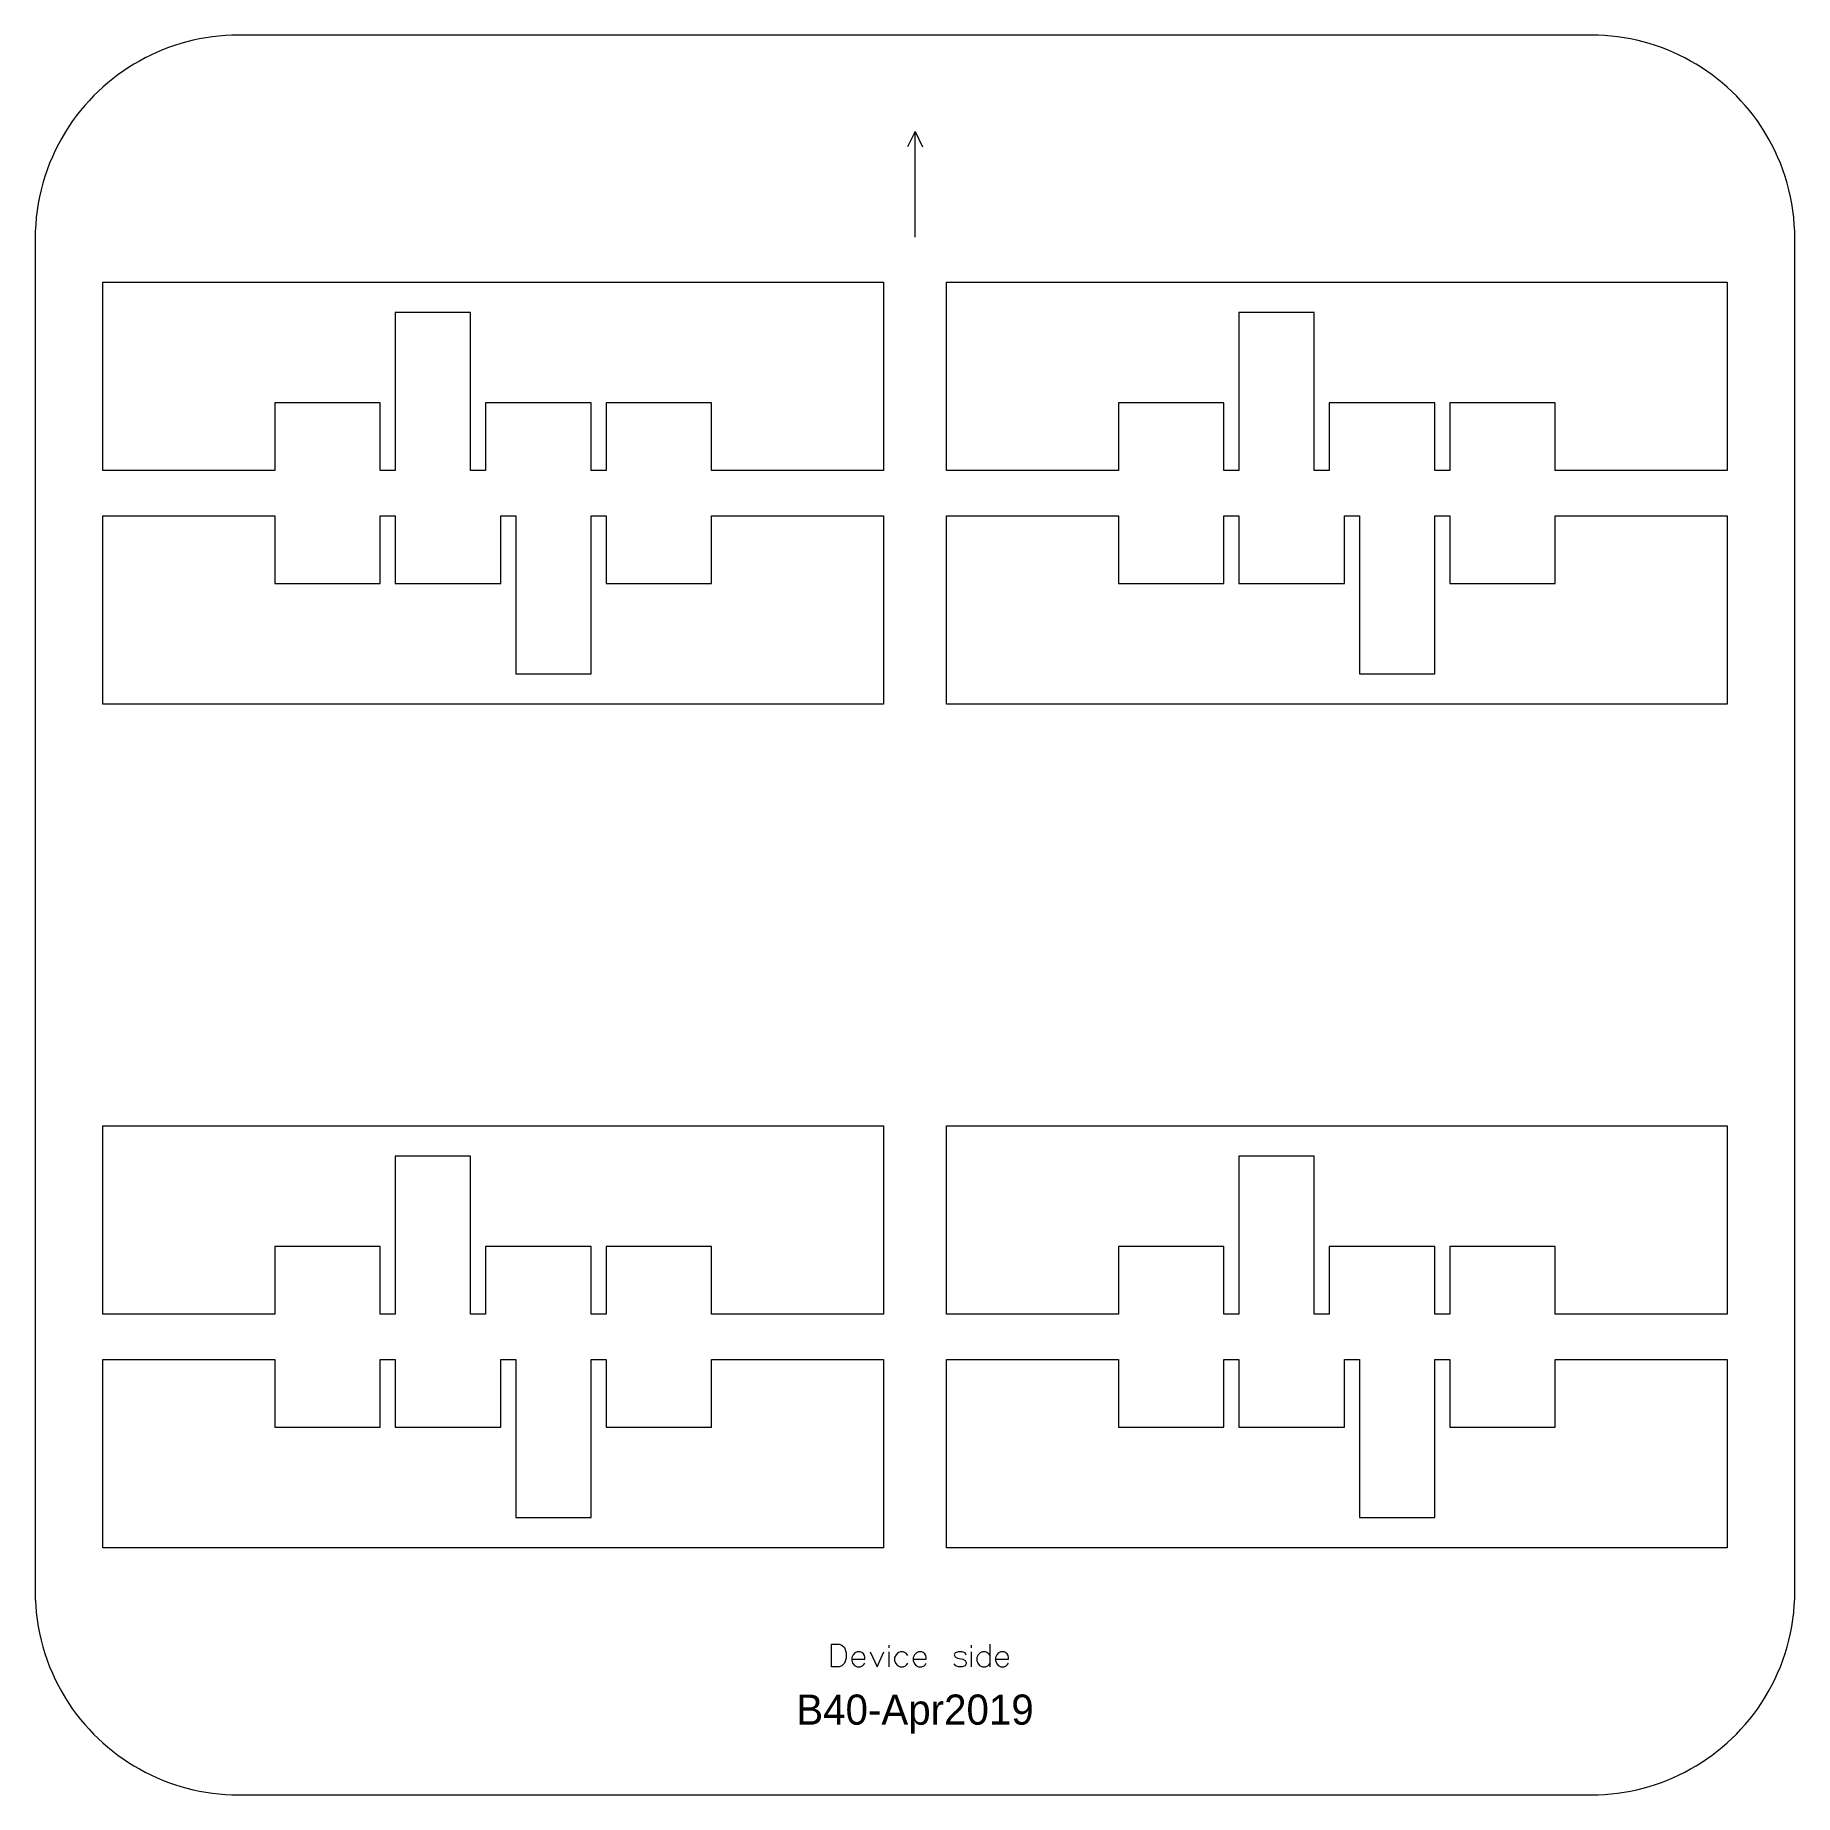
# Model space of a CAD drawing. Extents: x -29.2 to 29.2, y -29.2 to 29.2.
import ezdxf
from ezdxf.enums import TextEntityAlignment as Align

# ---------------------------------------------------------------- set-up
doc = ezdxf.new("R2010")
doc.units = 0
doc.header["$MEASUREMENT"] = 0
doc.layers.add('cut', color=255, linetype='Continuous', lineweight=0)
doc.layers.add('engrave', color=5, linetype='Continuous', lineweight=5)

msp = doc.modelspace()

# ---------------------------------------------------------------- linework, layer by layer
at = {"layer": 'cut', "linetype": 'Continuous'}
msp.add_lwpolyline([(-29.2, -22.45, 0.13885), (-28.198, -25.989, 0.260388), (-22.45, -29.2), (22.45, -29.2, 0.260388), (28.198, -25.989, 0.13885), (29.2, -22.45), (29.2, 22.45, 0.13885), (28.198, 25.989, 0.260388), (22.45, 29.2), (-22.45, 29.2, 0.260388), (-28.198, 25.989, 0.13885), (-29.2, 22.45)], format="xyb", close=True, dxfattribs=at)
for points in [[(-1.05, 14.75), (-6.75, 14.75), (-6.75, 17), (-10.25, 17), (-10.25, 14.75), (-10.75, 14.75), (-10.75, 17), (-14.25, 17), (-14.25, 14.75), (-14.75, 14.75), (-14.75, 20), (-17.25, 20), (-17.25, 14.75), (-17.75, 14.75), (-17.75, 17), (-21.25, 17), (-21.25, 14.75), (-26.95, 14.75), (-26.95, 21), (-1.05, 21)], [(26.95, 14.75), (21.25, 14.75), (21.25, 17), (17.75, 17), (17.75, 14.75), (17.25, 14.75), (17.25, 17), (13.75, 17), (13.75, 14.75), (13.25, 14.75), (13.25, 20), (10.75, 20), (10.75, 14.75), (10.25, 14.75), (10.25, 17), (6.75, 17), (6.75, 14.75), (1.05, 14.75), (1.05, 21), (26.95, 21)], [(-1.05, -13.25), (-6.75, -13.25), (-6.75, -11), (-10.25, -11), (-10.25, -13.25), (-10.75, -13.25), (-10.75, -11), (-14.25, -11), (-14.25, -13.25), (-14.75, -13.25), (-14.75, -8), (-17.25, -8), (-17.25, -13.25), (-17.75, -13.25), (-17.75, -11), (-21.25, -11), (-21.25, -13.25), (-26.95, -13.25), (-26.95, -7), (-1.05, -7)], [(26.95, -13.25), (21.25, -13.25), (21.25, -11), (17.75, -11), (17.75, -13.25), (17.25, -13.25), (17.25, -11), (13.75, -11), (13.75, -13.25), (13.25, -13.25), (13.25, -8), (10.75, -8), (10.75, -13.25), (10.25, -13.25), (10.25, -11), (6.75, -11), (6.75, -13.25), (1.05, -13.25), (1.05, -7), (26.95, -7)]]:
    msp.add_lwpolyline(points, close=True, dxfattribs=at)
for points in [[(-17.25, 13), (-17.25, 11), (-13.75, 11), (-13.75, 13.25), (-13.25, 13.25), (-13.25, 8), (-10.75, 8), (-10.75, 13.25), (-10.25, 13.25), (-10.25, 11), (-6.75, 11), (-6.75, 13.25), (-1.05, 13.25), (-1.05, 7), (-26.95, 7), (-26.95, 13.25), (-21.25, 13.25), (-21.25, 11), (-17.75, 11), (-17.75, 13.25), (-17.25, 13.25), (-17.25, 11), (-13.75, 11), (-13.75, 13)], [(10.75, 13), (10.75, 11), (14.25, 11), (14.25, 13.25), (14.75, 13.25), (14.75, 8), (17.25, 8), (17.25, 13.25), (17.75, 13.25), (17.75, 11), (21.25, 11), (21.25, 13.25), (26.95, 13.25), (26.95, 7), (1.05, 7), (1.05, 13.25), (6.75, 13.25), (6.75, 11), (10.25, 11), (10.25, 13.25), (10.75, 13.25), (10.75, 11), (14.25, 11), (14.25, 13)], [(-17.25, -15), (-17.25, -17), (-13.75, -17), (-13.75, -14.75), (-13.25, -14.75), (-13.25, -20), (-10.75, -20), (-10.75, -14.75), (-10.25, -14.75), (-10.25, -17), (-6.75, -17), (-6.75, -14.75), (-1.05, -14.75), (-1.05, -21), (-26.95, -21), (-26.95, -14.75), (-21.25, -14.75), (-21.25, -17), (-17.75, -17), (-17.75, -14.75), (-17.25, -14.75), (-17.25, -17), (-13.75, -17), (-13.75, -15)], [(10.75, -15), (10.75, -17), (14.25, -17), (14.25, -14.75), (14.75, -14.75), (14.75, -20), (17.25, -20), (17.25, -14.75), (17.75, -14.75), (17.75, -17), (21.25, -17), (21.25, -14.75), (26.95, -14.75), (26.95, -21), (1.05, -21), (1.05, -14.75), (6.75, -14.75), (6.75, -17), (10.25, -17), (10.25, -14.75), (10.75, -14.75), (10.75, -17), (14.25, -17), (14.25, -15)]]:
    msp.add_lwpolyline(points, dxfattribs=at)
at = {"layer": 'engrave', "linetype": 'Continuous', "lineweight": 5}
for p, q in [((0, 26), (-0.25, 25.5)), ((0, 22.5), (0, 26)), ((0, 26), (0.25, 25.5)), ((-0.855, -24.324), (-0.855, -24.234)), ((-0.855, -24.954), (-0.855, -24.459)), ((1.875, -24.324), (1.875, -24.234)), ((1.875, -24.954), (1.875, -24.459)), ((2.49, -24.954), (2.49, -24.204))]:
    msp.add_line(p, q, dxfattribs=at)
msp.add_lwpolyline([(-2.775, -24.204), (-2.52, -24.204), (-2.43, -24.234), (-2.34, -24.309), (-2.28, -24.489), (-2.28, -24.669), (-2.34, -24.834), (-2.43, -24.924), (-2.52, -24.954), (-2.775, -24.954)], close=True, dxfattribs=at)
for points in [[(-1.71, -24.519), (-1.77, -24.474), (-1.815, -24.459), (-1.92, -24.459), (-1.995, -24.489), (-2.055, -24.549), (-2.1, -24.639), (-2.1, -24.744), (-2.07, -24.834), (-2.01, -24.909), (-1.92, -24.954), (-1.815, -24.954), (-1.74, -24.924), (-1.695, -24.879), (-1.665, -24.834)], [(-2.1, -24.699), (-1.665, -24.699), (-1.665, -24.639), (-1.68, -24.579), (-1.71, -24.519)], [(-1.485, -24.459), (-1.26, -24.954), (-1.035, -24.459)], [(-0.24, -24.579), (-0.285, -24.519), (-0.345, -24.474), (-0.39, -24.459), (-0.495, -24.459), (-0.57, -24.489), (-0.63, -24.549), (-0.675, -24.639), (-0.675, -24.744), (-0.645, -24.834), (-0.585, -24.909), (-0.495, -24.954), (-0.39, -24.954), (-0.315, -24.924), (-0.27, -24.879), (-0.24, -24.834)], [(0.33, -24.519), (0.27, -24.474), (0.225, -24.459), (0.12, -24.459), (0.045, -24.489), (-0.015, -24.549), (-0.06, -24.639), (-0.06, -24.744), (-0.03, -24.834), (0.03, -24.909), (0.12, -24.954), (0.225, -24.954), (0.3, -24.924), (0.345, -24.879), (0.375, -24.834)], [(-0.06, -24.699), (0.375, -24.699), (0.375, -24.639), (0.36, -24.579), (0.33, -24.519)], [(1.695, -24.564), (1.665, -24.489), (1.56, -24.459), (1.44, -24.459), (1.335, -24.489), (1.305, -24.549), (1.335, -24.624), (1.41, -24.669), (1.59, -24.699), (1.665, -24.744), (1.695, -24.804), (1.695, -24.849), (1.665, -24.924), (1.56, -24.954), (1.44, -24.954), (1.35, -24.924), (1.305, -24.849)], [(2.49, -24.579), (2.445, -24.519), (2.385, -24.474), (2.34, -24.459), (2.235, -24.459), (2.16, -24.489), (2.1, -24.549), (2.055, -24.639), (2.055, -24.744), (2.085, -24.834), (2.145, -24.909), (2.235, -24.954), (2.34, -24.954), (2.415, -24.924), (2.46, -24.879), (2.49, -24.834)], [(3.06, -24.519), (3, -24.474), (2.955, -24.459), (2.85, -24.459), (2.775, -24.489), (2.715, -24.549), (2.67, -24.639), (2.67, -24.744), (2.7, -24.834), (2.76, -24.909), (2.85, -24.954), (2.955, -24.954), (3.03, -24.924), (3.075, -24.879), (3.105, -24.834)], [(2.67, -24.699), (3.105, -24.699), (3.105, -24.639), (3.09, -24.579), (3.06, -24.519)]]:
    msp.add_lwpolyline(points, dxfattribs=at)

# ---------------------------------------------------------------- texts
at = {"layer": 'engrave', "linetype": 'Continuous'}
msp.add_text('B40-Apr2019', height=1, dxfattribs=at).set_placement((0, -26.872), align=Align.CENTER)

doc.saveas('drawing.dxf')
